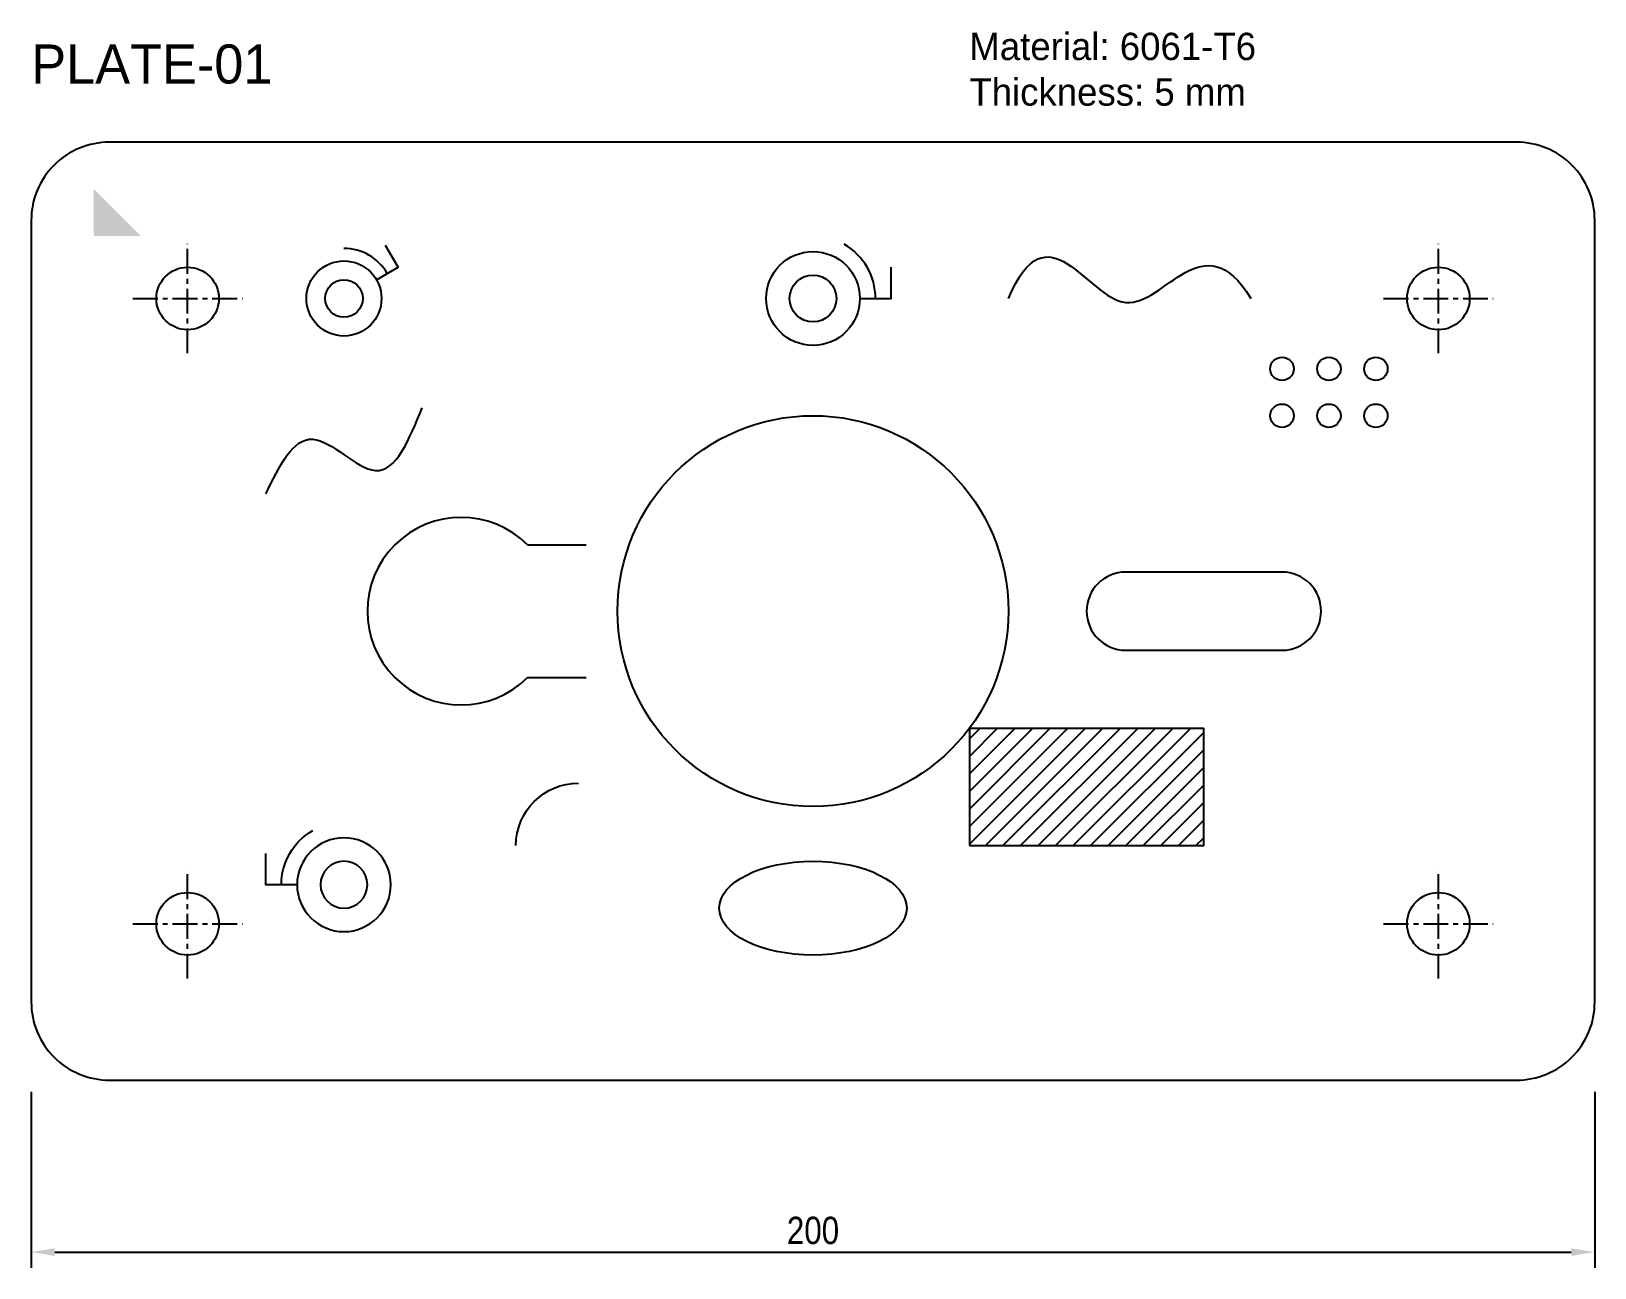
# Model space of a CAD drawing. Header units: millimetres. Extents: x 0 to 200, y -24 to 134.
import ezdxf
from ezdxf.enums import TextEntityAlignment as Align

# ---------------------------------------------------------------- set-up
doc = ezdxf.new("R2010")
doc.units = ezdxf.units.MM
doc.linetypes.add('CENTER', pattern=[5.08, 3.175, -0.635, 0.635, -0.635])
for name, color, linetype in [('CENTER', 3, 'CENTER'), ('DIMS', 4, 'Continuous'), ('FEATURES', 5, 'Continuous'), ('HATCH', 8, 'Continuous'), ('HOLES', 1, 'Continuous'), ('NOTES', 2, 'Continuous'), ('OUTLINE', 7, 'Continuous')]:
    doc.layers.add(name, color=color, linetype=linetype)
doc.styles.add('OpenSansCondensed-Light', font='OpenSansCondensed-Light.ttf')
doc.dimstyles.new('EZDXF', dxfattribs={"dimtxt": 0.25, "dimasz": 0.175, "dimexe": 0.375, "dimexo": 0.125, "dimgap": 0.1, "dimtad": 1, "dimlfac": 100, "dimzin": 12, "dimdsep": 46, "dimtxsty": 'OpenSansCondensed-Light', "dimblk": 'ARCHTICK', "dimcen": 2.5, "dimazin": 3, "dimtfac": 0.5, "dimtmove": 2, "dimatfit": 3})

# ---------------------------------------------------------------- blocks, each defined once
blk = doc.blocks.new('BOSS')
at = {"color": 0}
blk.add_lwpolyline([(6, 0), (10, 0), (10, 4)], dxfattribs=at)
for radius in [6, 3]:
    blk.add_circle((0, 0), radius, dxfattribs=at)
blk.add_arc((0, 0), 8, 0, 60, dxfattribs=at)
blk = doc.blocks.new('VENT')
blk.add_circle((0, 0), 1.5)
blk = doc.blocks.new('_CLOSEDFILLED')
at = {"color": 0, "linetype": 'BYBLOCK'}
blk.add_solid([(-1, 0.164), (0, 0), (-1, -0.164)], dxfattribs=at)
blk = doc.blocks.new('*D1')
for p, q in [((0, -1.5), (0, -24)), ((200, -1.5), (200, -24)), ((3, -22), (197, -22))]:
    blk.add_line(p, q)
at = {"layer": 'Defpoints'}
for p in [(0, 0), (200, 0), (0, -22)]:
    blk.add_point(p, dxfattribs=at)
at = {"layer": 'DIMS', "xscale": 3, "yscale": 3, "rotation": 180}
blk.add_blockref('_CLOSEDFILLED', (0, -22), dxfattribs=at)
at = {"layer": 'DIMS', "xscale": 3, "yscale": 3}
blk.add_blockref('_CLOSEDFILLED', (200, -22), dxfattribs=at)
at = {"layer": 'DIMS', "insert": (100, -19.25), "char_height": 3.5, "attachment_point": 5, "style": 'OpenSansCondensed-Light'}
blk.add_mtext('200', dxfattribs=at)

msp = doc.modelspace()

# ---------------------------------------------------------------- hatches: boundary and pattern name
at = {"layer": 'HATCH'}
h = msp.add_hatch(dxfattribs=at)
h.set_pattern_fill('ANSI31', scale=0.5)
h.paths.add_polyline_path([(120, 30), (150, 30), (150, 45), (120, 45)])
at = {"layer": 'NOTES'}
msp.add_hatch(color=2, dxfattribs=at).paths.add_polyline_path([(8, 108), (14, 108), (8, 114)])

# ---------------------------------------------------------------- linework, layer by layer
at = {"layer": 'CENTER'}
for p, q in [((20, 93), (20, 107)), ((180, 93), (180, 107)), ((13, 100), (27, 100)), ((173, 100), (187, 100)), ((20, 13), (20, 27)), ((180, 13), (180, 27)), ((13, 20), (27, 20)), ((173, 20), (187, 20))]:
    msp.add_line(p, q, dxfattribs=at)
at = {"layer": 'FEATURES'}
for p, q in [((63.485, 68.485), (71, 68.485)), ((63.485, 51.515), (71, 51.515))]:
    msp.add_line(p, q, dxfattribs=at)
msp.add_lwpolyline([(140, 55), (160, 55, 1), (160, 65), (140, 65, 1)], format="xyb", close=True, dxfattribs=at)
msp.add_lwpolyline([(120, 30), (150, 30), (150, 45), (120, 45)], close=True, dxfattribs=at)
msp.add_arc((55, 60), 12, 45, 315, dxfattribs=at)
at = {"layer": 'FEATURES', "extrusion": (0, 0, -1)}
msp.add_arc((-70, 30), 8, 0, 90, dxfattribs=at)
at = {"layer": 'FEATURES'}
msp.add_ellipse((100, 22), major_axis=(12, 0), ratio=0.5, dxfattribs=at)
msp.add_open_spline([(125, 100), (130, 112), (140, 88), (150, 110), (156, 100)], degree=3, dxfattribs=at)
msp.add_spline([(30, 75), (36, 82), (44, 78), (50, 86)], degree=3, dxfattribs=at)
at = {"layer": 'HOLES'}
for centre, radius in [((20, 100), 4), ((180, 100), 4), ((100, 60), 25), ((20, 20), 4), ((180, 20), 4)]:
    msp.add_circle(centre, radius, dxfattribs=at)
at = {"layer": 'OUTLINE'}
msp.add_lwpolyline([(10, 0), (190, 0, 0.4142136), (200, 10), (200, 110, 0.4142136), (190, 120), (10, 120, 0.4142136), (0, 110), (0, 10, 0.4142136)], format="xyb", close=True, dxfattribs=at)

# ---------------------------------------------------------------- block references
at = {"layer": 'FEATURES', "xscale": 0.8, "yscale": 0.8, "rotation": 30}
msp.add_blockref('BOSS', (40, 100), dxfattribs=at)
at = {"layer": 'FEATURES', "color": 6}
msp.add_blockref('BOSS', (100, 100), dxfattribs=at)
at = {"layer": 'FEATURES', "xscale": -1}
msp.add_blockref('BOSS', (40, 25), dxfattribs=at)
at = {"layer": 'HOLES', "row_count": 2, "column_count": 3, "row_spacing": 6, "column_spacing": 6}
msp.add_blockref('VENT', (160, 85), dxfattribs=at)

# ---------------------------------------------------------------- texts
at = {"layer": 'NOTES'}
msp.add_text('PLATE-01', height=5, dxfattribs=at).set_placement((0, 126), align=Align.BOTTOM_LEFT)
at = {"layer": 'NOTES', "insert": (120, 134), "char_height": 3.5, "attachment_point": 1}
msp.add_mtext('Material: 6061-T6\\PThickness: 5 mm', dxfattribs=at)

# ---------------------------------------------------------------- dimensions: what is measured, and where the dimension line sits
at = {"layer": 'DIMS'}
dim = msp.add_linear_dim(base=(0, -22), p1=(0, 0), p2=(200, 0), dimstyle='EZDXF', override={"dimtxt": 3.5, "dimasz": 3, "dimexe": 2, "dimexo": 1.5, "dimgap": 1, "dimlfac": 1, "dimtsz": 0}, dxfattribs=at)
dim.commit()
dim.dimension.update_dxf_attribs({"geometry": '*D1', "text_midpoint": (100, -19.25)})

doc.saveas('drawing.dxf')
